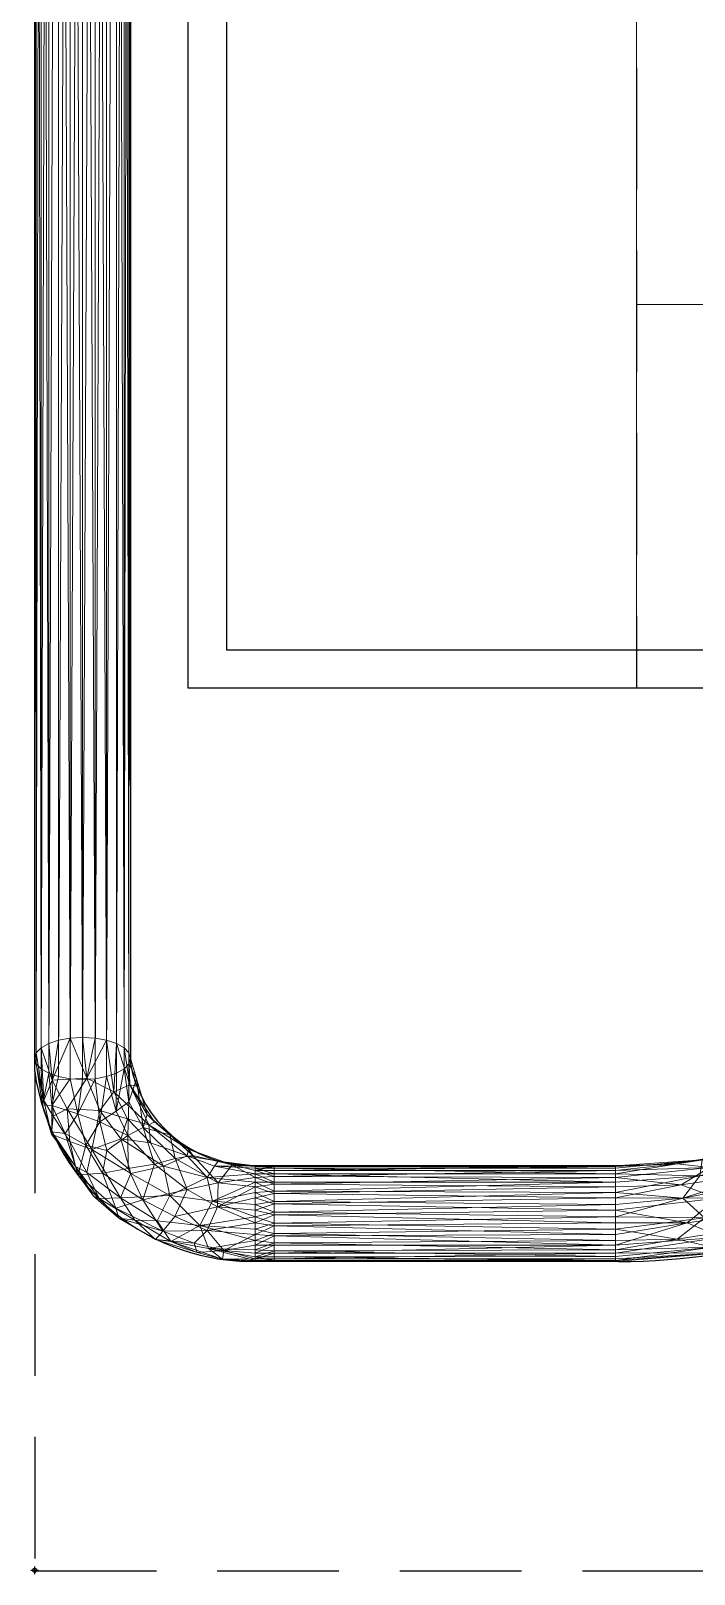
# Model space of a CAD drawing. Header units: millimetres. Extents: x -1 to 991, y -989 to 51.
# Drawn here: x -1 to 172, y -989 to -586.6 of the extents above; entities that cross this region are included whole.
import ezdxf

# ---------------------------------------------------------------- set-up
doc = ezdxf.new("R2010")
doc.units = ezdxf.units.MM
doc.header["$PDMODE"] = 34
doc.linetypes.add('NASCOSTA', pattern=[9.525, 6.35, -3.175])
for name, color, linetype in [('IQ_200_2D', 1, 'Continuous'), ('IQ_200_3D', 1, 'Continuous'), ('IQ_204_2D', 7, 'Continuous'), ('IQ_INS_3D', 3, 'Continuous')]:
    doc.layers.add(name, color=color, linetype=linetype)

msp = doc.modelspace()

# ---------------------------------------------------------------- linework, layer by layer
at = {"layer": 'IQ_200_2D'}
for p, q in [((40, -758), (40, -120)), ((950, -758), (40, -758))]:
    msp.add_line(p, q, dxfattribs=at)
at = {"layer": 'IQ_204_2D'}
for p, q in [((50, -120), (50, -748)), ((0, -857.92), (0, -126.56)), ((25, -127.51), (25, -855.94)), ((50, -748), (940, -748)), ((56.28, -882.5), (152.33, -882.5)), ((152.33, -907.5), (56.05, -907.5))]:
    msp.add_line(p, q, dxfattribs=at)
at = {"layer": 'IQ_204_2D', "linetype": 'NASCOSTA', "ltscale": 5}
for p, q in [((157, -120), (157, -758)), ((0, -857.92), (0, -988.11)), ((0, -988.11), (990, -988.11))]:
    msp.add_line(p, q, dxfattribs=at)
at = {"layer": 'IQ_204_2D'}
for centre, radius, start, end in [((56.95, -850.01), 32.5, 190.5237, 268.8057), ((56.95, -850.01), 57.5, 187.907, 269.1022), ((152.33, -737.42), 145.08, 270, 287.318), ((152.33, -737.42), 170.08, 270, 287.355)]:
    msp.add_arc(centre, radius, start, end, dxfattribs=at)
at = {"layer": 'IQ_INS_3D'}
msp.add_point((0, -988), dxfattribs=at)

# ---------------------------------------------------------------- meshes
at = {"layer": 'IQ_200_3D', "lineweight": 9}
mesh = msp.add_polyface(dxfattribs=at)
corners = [(950, -120, 875), (40, -120, 875), (40, -758, 875), (950, -758, 875)]
mesh.append_faces([[corners[k] for k in face] for face in [(0, 1, 2, 3)]])
mesh = msp.add_polyface(dxfattribs=at)
corners = [(40, -758, 800), (40, -120, 800), (950, -120, 800), (950, -758, 800)]
mesh.append_faces([[corners[k] for k in face] for face in [(0, 1, 2, 3)]])
mesh = msp.add_polyface(dxfattribs=at)
corners = [(40, -120, 875), (40, -120, 800), (40, -758, 800), (40, -758, 875)]
mesh.append_faces([[corners[k] for k in face] for face in [(0, 1, 2, 3)]])
mesh = msp.add_polyface(dxfattribs=at)
corners = [(940, -120, 1527), (50, -120, 1527), (50, -748, 1527), (940, -748, 1527)]
mesh.append_faces([[corners[k] for k in face] for face in [(0, 1, 2, 3)]])
mesh = msp.add_polyface(dxfattribs=at)
corners = [(50, -748, 875), (50, -120, 875), (940, -120, 875), (940, -748, 875)]
mesh.append_faces([[corners[k] for k in face] for face in [(0, 1, 2, 3)]])
mesh = msp.add_polyface(dxfattribs=at)
corners = [(50, -120, 1527), (50, -120, 875), (50, -748, 875), (50, -748, 1527)]
mesh.append_faces([[corners[k] for k in face] for face in [(0, 1, 2, 3)]])
mesh = msp.add_polyface(dxfattribs=at)
corners = [(940, -120, 1567), (50, -120, 1567), (50, -748, 1567), (940, -748, 1567)]
mesh.append_faces([[corners[k] for k in face] for face in [(0, 1, 2, 3)]])
mesh = msp.add_polyface(dxfattribs=at)
corners = [(50, -748, 1527), (50, -120, 1527), (940, -120, 1527), (940, -748, 1527)]
mesh.append_faces([[corners[k] for k in face] for face in [(0, 1, 2, 3)]])
mesh = msp.add_polyface(dxfattribs=at)
corners = [(50, -120, 1567), (50, -120, 1527), (50, -748, 1527), (50, -748, 1567)]
mesh.append_faces([[corners[k] for k in face] for face in [(0, 1, 2, 3)]])
mesh = msp.add_polyface(dxfattribs=at)
corners = [(833, -120, 800), (157, -120, 800), (157, -658, 800), (833, -658, 800)]
mesh.append_faces([[corners[k] for k in face] for face in [(0, 1, 2, 3)]])
mesh = msp.add_polyface(dxfattribs=at)
corners = [(157, -658, 220), (157, -120, 220), (833, -120, 220), (833, -658, 220)]
mesh.append_faces([[corners[k] for k in face] for face in [(0, 1, 2, 3)]])
mesh = msp.add_polyface(dxfattribs=at)
corners = [(157, -120, 800), (157, -120, 220), (157, -658, 220), (157, -658, 800)]
mesh.append_faces([[corners[k] for k in face] for face in [(0, 1, 2, 3)]])
mesh = msp.add_polyface(dxfattribs=at)
corners = [(0, -854.54, 1025.7), (0, -130.95, 1378.11), (0.43, -129.54, 1375.2), (1.67, -128.22, 1372.49), (3.66, -127.08, 1370.16), (6.25, -126.21, 1368.37), (9.26, -125.67, 1367.25), (12.5, -125.48, 1366.87), (15.74, -125.67, 1367.25), (18.75, -126.21, 1368.37), (21.34, -127.08, 1370.16), (23.33, -128.22, 1372.49), (24.57, -129.54, 1375.2), (25, -130.95, 1378.11), (25, -854.54, 1025.7), (24.57, -853.13, 1022.79), (23.33, -851.81, 1020.08), (21.34, -850.67, 1017.76), (18.75, -849.8, 1015.97), (15.74, -849.26, 1014.85), (12.5, -849.07, 1014.47), (9.26, -849.26, 1014.85), (6.25, -849.8, 1015.97), (3.66, -850.67, 1017.76), (1.67, -851.81, 1020.08), (0.43, -853.13, 1022.79)]
mesh.append_faces([[corners[k] for k in face] for face in [(14, 12, 13), (1, 25, 0)]], dxfattribs={"vtx0": -1})
mesh.append_faces([[corners[k] for k in face] for face in [(16, 11, 15), (21, 6, 20)]], dxfattribs={"vtx0": -1, "vtx1": -1})
mesh.append_faces([[corners[k] for k in face] for face in [(12, 14, 15), (8, 18, 19), (15, 11, 12), (16, 10, 11), (19, 7, 8), (5, 21, 22), (2, 24, 25), (21, 5, 6), (20, 6, 7), (23, 3, 4), (25, 1, 2)]], dxfattribs={"vtx0": -1, "vtx2": -1})
mesh.append_faces([[corners[k] for k in face] for face in [(16, 17, 10), (8, 9, 18), (19, 20, 7), (23, 24, 3), (2, 3, 24)]], dxfattribs={"vtx1": -1, "vtx2": -1})
mesh.append_faces([[corners[k] for k in face] for face in [(17, 18, 9, 10), (22, 23, 4, 5)]], dxfattribs={"vtx1": -1, "vtx3": -1})
mesh = msp.add_polyface(dxfattribs=at)
corners = [(0, -130.95, 1378.11), (0, -854.54, 1025.7), (0.43, -855.96, 1028.61), (1.67, -857.28, 1031.32), (3.66, -858.41, 1033.65), (6.25, -859.28, 1035.44), (9.26, -859.83, 1036.56), (12.5, -860.02, 1036.94), (15.74, -859.83, 1036.56), (18.75, -859.28, 1035.44), (21.34, -858.41, 1033.65), (23.33, -857.28, 1031.32), (24.57, -855.96, 1028.61), (25, -854.54, 1025.7), (25, -130.95, 1378.11), (24.57, -132.37, 1381.02), (23.33, -133.69, 1383.73), (21.34, -134.82, 1386.05), (18.75, -135.69, 1387.84), (15.74, -136.24, 1388.96), (12.5, -136.43, 1389.35), (9.26, -136.24, 1388.96), (6.25, -135.69, 1387.84), (3.66, -134.82, 1386.05), (1.67, -133.69, 1383.73), (0.43, -132.37, 1381.02)]
mesh.append_faces([[corners[k] for k in face] for face in [(1, 25, 0), (14, 12, 13)]], dxfattribs={"vtx0": -1})
mesh.append_faces([[corners[k] for k in face] for face in [(3, 24, 2), (10, 17, 9), (8, 19, 7)]], dxfattribs={"vtx0": -1, "vtx1": -1})
mesh.append_faces([[corners[k] for k in face] for face in [(25, 1, 2), (22, 4, 5), (21, 5, 6), (2, 24, 25), (3, 23, 24), (4, 22, 23), (6, 20, 21), (18, 8, 9), (15, 11, 12), (8, 18, 19), (7, 19, 20), (9, 17, 18), (10, 16, 17), (12, 14, 15)]], dxfattribs={"vtx0": -1, "vtx2": -1})
mesh.append_faces([[corners[k] for k in face] for face in [(3, 4, 23), (21, 22, 5), (6, 7, 20), (10, 11, 16), (15, 16, 11)]], dxfattribs={"vtx1": -1, "vtx2": -1})
mesh = msp.add_polyface(dxfattribs=at)
corners = [(833, -658, 800), (157, -658, 800), (157, -758, 800), (833, -758, 800)]
mesh.append_faces([[corners[k] for k in face] for face in [(0, 1, 2, 3)]])
mesh = msp.add_polyface(dxfattribs=at)
corners = [(157, -758, 220), (157, -658, 220), (833, -658, 220), (833, -758, 220)]
mesh.append_faces([[corners[k] for k in face] for face in [(0, 1, 2, 3)]])
mesh = msp.add_polyface(dxfattribs=at)
corners = [(833, -658, 800), (833, -658, 220), (157, -658, 220), (157, -658, 800)]
mesh.append_faces([[corners[k] for k in face] for face in [(0, 1, 2, 3)]])
mesh = msp.add_polyface(dxfattribs=at)
corners = [(157, -658, 800), (157, -658, 220), (157, -758, 220), (157, -758, 800)]
mesh.append_faces([[corners[k] for k in face] for face in [(0, 1, 2, 3)]])
mesh = msp.add_polyface(dxfattribs=at)
corners = [(157, -658, 800), (157, -658, 220), (833, -658, 220), (833, -658, 800)]
mesh.append_faces([[corners[k] for k in face] for face in [(0, 1, 2, 3)]])
mesh = msp.add_polyface(dxfattribs=at)
corners = [(50, -748, 1527), (50, -748, 875), (940, -748, 875), (940, -748, 1527)]
mesh.append_faces([[corners[k] for k in face] for face in [(0, 1, 2, 3)]])
mesh = msp.add_polyface(dxfattribs=at)
corners = [(50, -748, 1567), (50, -748, 1527), (940, -748, 1527), (940, -748, 1567)]
mesh.append_faces([[corners[k] for k in face] for face in [(0, 1, 2, 3)]])
mesh = msp.add_polyface(dxfattribs=at)
corners = [(40, -758, 875), (40, -758, 800), (950, -758, 800), (950, -758, 875)]
mesh.append_faces([[corners[k] for k in face] for face in [(0, 1, 2, 3)]])
mesh = msp.add_polyface(dxfattribs=at)
corners = [(833, -758, 800), (157, -758, 800), (157, -758, 220), (833, -758, 220), (247, -758, 789.09), (247, -758, 229.09), (197, -758, 229.09), (197, -758, 789.09), (743, -758, 789.09), (793, -758, 789.09), (793, -758, 229.09), (743, -758, 229.09)]
mesh.append_faces([[corners[k] for k in face] for face in [(7, 1, 2, 6), (3, 10, 11, 2)]], dxfattribs={"vtx0": -1, "vtx2": -1})
mesh.append_faces([[corners[k] for k in face] for face in [(1, 7, 4, 8)]], dxfattribs={"vtx0": -1, "vtx2": -1, "vtx3": -1})
mesh.append_faces([[corners[k] for k in face] for face in [(5, 6, 2, 11)]], dxfattribs={"vtx1": -1, "vtx2": -1, "vtx3": -1})
mesh.append_faces([[corners[k] for k in face] for face in [(8, 9, 0, 1), (3, 0, 9, 10), (11, 8, 4, 5)]], dxfattribs={"vtx1": -1, "vtx3": -1})
mesh = msp.add_polyface(dxfattribs=at)
corners = [(0, -854.54, 1025.7), (0.43, -853.13, 1022.79), (1.67, -851.81, 1020.08), (3.66, -850.67, 1017.76), (6.25, -849.8, 1015.97), (9.26, -849.26, 1014.85), (12.5, -849.07, 1014.47), (15.74, -849.26, 1014.85), (18.75, -849.8, 1015.97), (21.34, -850.67, 1017.76), (23.33, -851.81, 1020.08), (24.57, -853.13, 1022.79), (25, -854.54, 1025.7), (29.35, -869.15, 1018.59), (41.25, -879.85, 1013.38), (57.5, -883.76, 1011.47), (57.5, -882.73, 1008.38), (57.5, -882.53, 1005.12), (57.5, -883.18, 1001.92), (57.5, -884.64, 999), (57.5, -886.8, 996.56), (57.5, -889.53, 994.76), (57.5, -892.62, 993.73), (57.5, -895.88, 993.53), (57.5, -899.08, 994.18), (57.5, -902, 995.64), (57.5, -904.44, 997.8), (57.5, -906.24, 1000.53), (35.5, -902.3, 1002.44), (16.84, -891.1, 1007.9), (4.38, -874.33, 1016.07), (45.32, -904.06, 1001.59), (2.42, -865.49, 1020.37), (22.48, -875.55, 1001.59), (35.28, -890.27, 995.76), (8.51, -867.65, 1008.35), (39.75, -879.91, 1002.17), (20.64, -863.22, 1008.8), (43.09, -898.11, 995.33), (44.99, -885.63, 996.96), (13.58, -859.73, 1009.28), (24.85, -861.45, 1014.92), (46.41, -891.77, 994.24), (51.53, -882.32, 1012.17), (4.59, -860.22, 1013.24), (47.89, -881.31, 1005.5), (29.81, -871.85, 1007.15), (33.61, -882.65, 998.13), (25.11, -884.56, 998.64), (26.17, -896.7, 1005.17), (14.91, -878.3, 1003.26), (22.4, -890.88, 1001.1), (31.93, -896.85, 998.63), (4.79, -869.57, 1012.17), (10.61, -882.71, 1011.98), (40.15, -878.21, 1007.8), (35.3, -874.5, 1015.98), (31.23, -871.05, 1012.48), (13.64, -884.33, 1005.65), (9.2, -876.2, 1007.65), (17.04, -868.1, 1005.22), (46.87, -882.64, 1000.71), (27.18, -861.85, 1022.15), (24.19, -870.31, 1005.01), (30.23, -876.55, 1001.94)]
mesh.append_faces([[corners[k] for k in face] for face in [(18, 61, 17), (4, 44, 3), (8, 40, 7), (2, 32, 1), (26, 31, 25), (10, 41, 9), (29, 51, 49), (32, 53, 30), (19, 61, 18)]], dxfattribs={"vtx0": -1, "vtx1": -1})
mesh.append_faces([[corners[k] for k in face] for face in [(8, 37, 40), (45, 55, 43), (60, 40, 37), (42, 23, 38), (37, 9, 41), (46, 37, 41), (38, 52, 34), (39, 42, 34), (36, 47, 64), (33, 63, 64), (48, 47, 34), (45, 36, 55), (40, 44, 5), (32, 44, 53), (43, 16, 45), (41, 13, 57), (2, 44, 32), (57, 55, 46), (53, 44, 35), (40, 35, 44), (36, 61, 39), (45, 61, 36), (47, 39, 34), (42, 39, 20), (51, 50, 48), (37, 63, 60), (48, 33, 47), (42, 38, 34), (47, 36, 39), (63, 37, 46), (33, 48, 50), (19, 39, 61), (25, 31, 38), (59, 30, 53), (49, 51, 52), (35, 40, 60), (29, 58, 51), (34, 51, 48), (34, 52, 51), (28, 52, 38), (53, 35, 59), (59, 50, 58), (36, 46, 55), (55, 57, 56), (41, 57, 46), (51, 58, 50), (50, 59, 35), (54, 59, 58), (33, 50, 60), (35, 60, 50), (17, 61, 45), (11, 62, 41), (64, 63, 46), (60, 63, 33), (36, 64, 46), (33, 64, 47)]], dxfattribs={"vtx0": -1, "vtx1": -1, "vtx2": -1})
mesh.append_faces([[corners[k] for k in face] for face in [(44, 2, 3), (37, 8, 9), (45, 16, 17), (42, 20, 21), (42, 21, 22), (38, 23, 24), (38, 24, 25), (42, 22, 23), (40, 5, 6), (52, 28, 49), (58, 29, 54), (55, 56, 14)]], dxfattribs={"vtx0": -1, "vtx2": -1})
mesh.append_faces([[corners[k] for k in face] for face in [(12, 62, 11)]], dxfattribs={"vtx1": -1})
mesh.append_faces([[corners[k] for k in face] for face in [(14, 43, 55), (6, 7, 40), (4, 5, 44), (62, 13, 41), (19, 20, 39), (10, 11, 41), (31, 28, 38), (13, 56, 57), (54, 30, 59)]], dxfattribs={"vtx1": -1, "vtx2": -1})
mesh.append_faces([[corners[k] for k in face] for face in [(32, 0, 1), (43, 15, 16), (26, 27, 31)]], dxfattribs={"vtx2": -1})
mesh = msp.add_polyface(dxfattribs=at)
corners = [(25, -854.54, 1025.7), (24.57, -855.96, 1028.61), (23.33, -857.28, 1031.32), (21.34, -858.41, 1033.65), (18.75, -859.28, 1035.44), (15.74, -859.83, 1036.56), (12.5, -860.02, 1036.94), (9.26, -859.83, 1036.56), (6.25, -859.28, 1035.44), (3.66, -858.41, 1033.65), (1.67, -857.28, 1031.32), (0.43, -855.96, 1028.61), (0, -854.54, 1025.7), (4.38, -874.33, 1016.07), (16.84, -891.1, 1007.9), (35.5, -902.3, 1002.44), (57.5, -906.24, 1000.53), (57.5, -907.27, 1003.62), (57.5, -907.47, 1006.88), (57.5, -906.82, 1010.08), (57.5, -905.36, 1013), (57.5, -903.2, 1015.44), (57.5, -900.47, 1017.24), (57.5, -897.38, 1018.27), (57.5, -894.12, 1018.47), (57.5, -890.92, 1017.82), (57.5, -888, 1016.36), (57.5, -885.56, 1014.2), (57.5, -883.76, 1011.47), (41.25, -879.85, 1013.38), (29.35, -869.15, 1018.59), (2.42, -865.49, 1020.37), (45.32, -904.06, 1001.59), (17.66, -884.5, 1024.5), (33.47, -899.55, 1016.16), (39.75, -888.71, 1020.24), (24.29, -874.63, 1027.06), (7.97, -874.15, 1027.42), (42.35, -905.16, 1010.09), (45.04, -899.45, 1017.72), (16.96, -871.05, 1031.27), (26.6, -859.91, 1023.09), (51.53, -882.32, 1012.17), (47.67, -893.21, 1019.04), (24.56, -865.87, 1027.33), (47.89, -886.96, 1017.08), (4.51, -866.85, 1029.58), (48.99, -906.87, 1007.35), (4.51, -873.69, 1022.69), (11.36, -884.91, 1019.01), (21.21, -893.56, 1017.3), (26.17, -896.7, 1005.17), (28.19, -891.41, 1021.64), (28.31, -872.52, 1023.31), (31.3, -882.09, 1022.89), (35.3, -874.5, 1015.98), (36.67, -880.63, 1018.86), (24.37, -883.27, 1025.25), (21.94, -896.16, 1010.98), (31.56, -901.78, 1009.08), (15.34, -890.5, 1013.73), (10.61, -882.71, 1011.98), (2.07, -866.67, 1025.13), (21.24, -868.26, 1030.31), (41.58, -902.68, 1014.64), (49.38, -904.64, 1013.48), (11.28, -868.97, 1032.34), (13.33, -877.14, 1028.14), (18.84, -878.51, 1027.87), (36.57, -895.75, 1019.54)]
mesh.append_faces([[corners[k] for k in face] for face in [(17, 32, 16)]], dxfattribs={"vtx0": -1})
mesh.append_faces([[corners[k] for k in face] for face in [(3, 63, 2), (22, 65, 21), (23, 39, 22), (20, 65, 19), (29, 45, 42), (27, 45, 26), (15, 59, 51), (13, 62, 31), (4, 63, 3), (7, 66, 6)]], dxfattribs={"vtx0": -1, "vtx1": -1})
mesh.append_faces([[corners[k] for k in face] for face in [(41, 1, 44), (46, 48, 37), (31, 62, 11), (37, 66, 46), (52, 54, 57), (40, 66, 67), (58, 34, 50), (50, 33, 49), (46, 66, 7), (53, 56, 55), (36, 44, 63), (44, 53, 41), (27, 42, 45), (4, 40, 63), (5, 66, 40), (49, 37, 48), (62, 13, 48), (39, 64, 65), (22, 39, 65), (65, 47, 19), (44, 36, 53), (40, 67, 68), (34, 69, 52), (29, 56, 45), (69, 43, 35), (43, 45, 35), (40, 36, 63), (64, 39, 34), (50, 52, 33), (33, 67, 49), (43, 26, 45), (23, 43, 39), (17, 47, 32), (62, 48, 46), (15, 47, 38), (49, 61, 60), (62, 46, 9), (34, 58, 59), (58, 60, 14), (52, 50, 34), (69, 34, 39), (59, 15, 38), (52, 35, 54), (36, 54, 53), (54, 36, 57), (56, 53, 54), (54, 35, 56), (45, 56, 35), (68, 36, 40), (52, 57, 33), (58, 51, 59), (60, 50, 49), (59, 38, 64), (50, 60, 58), (49, 48, 61), (2, 63, 44), (59, 64, 34), (64, 38, 65), (47, 65, 38), (67, 66, 37), (49, 67, 37), (33, 57, 68), (33, 68, 67), (36, 68, 57), (43, 69, 39), (35, 52, 69)]], dxfattribs={"vtx0": -1, "vtx1": -1, "vtx2": -1})
mesh.append_faces([[corners[k] for k in face] for face in [(62, 10, 11), (46, 7, 8), (62, 9, 10), (58, 14, 51), (46, 8, 9), (44, 1, 2), (43, 23, 24), (47, 17, 18), (47, 15, 32), (43, 25, 26), (56, 29, 55), (65, 20, 21)]], dxfattribs={"vtx0": -1, "vtx2": -1})
mesh.append_faces([[corners[k] for k in face] for face in [(5, 6, 66), (4, 5, 40), (18, 19, 47), (24, 25, 43), (30, 41, 53), (55, 30, 53), (13, 61, 48), (61, 14, 60)]], dxfattribs={"vtx1": -1, "vtx2": -1})
mesh.append_faces([[corners[k] for k in face] for face in [(27, 28, 42), (11, 12, 31), (41, 0, 1)]], dxfattribs={"vtx2": -1})
mesh = msp.add_polyface(dxfattribs=at)
corners = [(151.52, -886.8, 996.57), (151.52, -884.64, 999.01), (151.52, -883.18, 1001.93), (151.52, -882.53, 1005.13), (151.52, -882.73, 1008.39), (151.52, -883.77, 1011.48), (151.52, -885.57, 1014.2), (151.52, -888.01, 1016.36), (151.52, -890.93, 1017.82), (151.52, -894.13, 1018.47), (151.52, -897.39, 1018.27), (151.52, -900.48, 1017.23), (151.52, -903.2, 1015.43), (179.16, -901.13, 1013.05), (205.38, -895.02, 1006.02), (205.19, -892.32, 1007.85), (204.64, -889.31, 1008.98), (203.77, -886.19, 1009.34), (202.63, -883.16, 1008.88), (201.31, -880.44, 1007.66), (199.88, -878.22, 1005.75), (198.46, -876.63, 1003.27), (197.14, -875.8, 1000.41), (196, -875.77, 997.35), (195.12, -876.56, 994.31), (194.58, -878.09, 991.48), (194.39, -880.29, 989.07), (173.52, -885.15, 994.67), (178.14, -890.94, 1016.03), (176.07, -882.97, 1011.12), (174.16, -880.98, 1001.93), (170.21, -897.44, 1016.94), (188.1, -894.99, 1013.69), (168.62, -887.51, 1015.62), (185.06, -885.04, 1012.77), (167.65, -881.99, 1007.82), (182.92, -879.72, 1005.44)]
mesh.append_faces([[corners[k] for k in face] for face in [(11, 31, 10), (6, 29, 5), (3, 30, 2), (2, 30, 1), (8, 33, 7), (19, 34, 18), (16, 32, 15), (5, 35, 4), (20, 34, 19)]], dxfattribs={"vtx0": -1, "vtx1": -1})
mesh.append_faces([[corners[k] for k in face] for face in [(31, 28, 9), (8, 28, 33), (33, 29, 6), (3, 35, 30), (34, 33, 28), (30, 27, 1), (18, 34, 28), (5, 29, 35), (32, 31, 13), (20, 29, 34), (29, 33, 34), (32, 17, 28), (25, 27, 30), (36, 35, 29), (30, 36, 23), (30, 35, 36), (21, 36, 29), (32, 28, 31)]], dxfattribs={"vtx0": -1, "vtx1": -1, "vtx2": -1})
mesh.append_faces([[corners[k] for k in face] for face in [(31, 11, 12), (32, 16, 17), (32, 13, 14), (36, 22, 23)]], dxfattribs={"vtx0": -1, "vtx2": -1})
mesh.append_faces([[corners[k] for k in face] for face in [(26, 27, 25)]], dxfattribs={"vtx1": -1})
mesh.append_faces([[corners[k] for k in face] for face in [(8, 9, 28), (6, 7, 33), (17, 18, 28), (3, 4, 35), (23, 24, 30), (20, 21, 29), (9, 10, 31), (12, 13, 31), (14, 15, 32), (24, 25, 30), (21, 22, 36)]], dxfattribs={"vtx1": -1, "vtx2": -1})
mesh.append_faces([[corners[k] for k in face] for face in [(27, 0, 1)]], dxfattribs={"vtx2": -1})
mesh = msp.add_polyface(dxfattribs=at)
corners = [(151.52, -903.2, 1015.43), (151.52, -905.36, 1012.99), (151.52, -906.82, 1010.07), (151.52, -907.47, 1006.87), (151.52, -907.27, 1003.61), (151.52, -906.23, 1000.52), (151.52, -904.43, 997.8), (151.52, -901.99, 995.64), (151.52, -899.07, 994.18), (151.52, -895.87, 993.53), (151.52, -892.61, 993.73), (151.52, -889.52, 994.77), (151.52, -886.8, 996.57), (173.52, -885.15, 994.67), (194.39, -880.29, 989.07), (194.58, -882.98, 987.24), (195.12, -885.99, 986.11), (196, -889.11, 985.76), (197.14, -892.14, 986.21), (198.46, -894.86, 987.43), (199.88, -897.08, 989.35), (201.31, -898.67, 991.82), (202.63, -899.5, 994.68), (203.77, -899.53, 997.74), (204.64, -898.75, 1000.78), (205.19, -897.21, 1003.61), (205.38, -895.02, 1006.02), (179.16, -901.13, 1013.05), (176.8, -903.75, 997.27), (174.7, -896.14, 991.84), (179.03, -905.25, 1005.47), (169.08, -890.98, 992.68), (183.32, -899.15, 992.23), (167.63, -901.68, 995.07)]
mesh.append_faces([[corners[k] for k in face] for face in [(6, 28, 5), (22, 28, 21), (4, 30, 3), (24, 30, 23), (11, 31, 10), (9, 29, 8), (20, 32, 19), (23, 30, 22), (21, 28, 20)]], dxfattribs={"vtx0": -1, "vtx1": -1})
mesh.append_faces([[corners[k] for k in face] for face in [(33, 32, 28), (31, 13, 15), (8, 29, 33), (31, 11, 13), (29, 9, 31), (27, 1, 30), (33, 29, 32), (4, 28, 30), (32, 29, 18), (28, 32, 20), (6, 33, 28), (30, 28, 22), (30, 25, 27), (31, 16, 29)]], dxfattribs={"vtx0": -1, "vtx1": -1, "vtx2": -1})
mesh.append_faces([[corners[k] for k in face] for face in [(31, 9, 10), (33, 7, 8), (30, 2, 3), (29, 16, 17), (30, 24, 25)]], dxfattribs={"vtx0": -1, "vtx2": -1})
mesh.append_faces([[corners[k] for k in face] for face in [(18, 19, 32), (1, 2, 30), (4, 5, 28), (17, 18, 29), (15, 16, 31), (6, 7, 33)]], dxfattribs={"vtx1": -1, "vtx2": -1})
mesh.append_faces([[corners[k] for k in face] for face in [(27, 0, 1), (11, 12, 13), (13, 14, 15), (25, 26, 27)]], dxfattribs={"vtx2": -1})
mesh = msp.add_polyface(dxfattribs=at)
corners = [(57.5, -906.24, 1000.53), (57.5, -904.44, 997.8), (57.5, -902, 995.64), (57.5, -899.08, 994.18), (57.5, -895.88, 993.53), (57.5, -892.62, 993.73), (57.5, -889.53, 994.76), (57.5, -886.8, 996.56), (57.5, -884.64, 999), (57.5, -883.18, 1001.92), (57.5, -882.53, 1005.12), (57.5, -882.73, 1008.38), (57.5, -883.76, 1011.47), (62.5, -883.76, 1011.47), (62.5, -882.73, 1008.38), (62.5, -882.53, 1005.12), (62.5, -883.18, 1001.93), (62.5, -884.64, 999.01), (62.5, -886.8, 996.57), (62.5, -889.16, 994.95), (62.5, -891.82, 993.91), (62.5, -894.65, 993.5), (62.5, -897.5, 993.75), (62.5, -900.21, 994.64), (62.5, -902.66, 996.12), (62.5, -904.7, 998.12), (62.5, -906.24, 1000.53)]
mesh.append_faces([[corners[k] for k in face] for face in [(14, 12, 13)]], dxfattribs={"vtx0": -1})
mesh.append_faces([[corners[k] for k in face] for face in [(15, 11, 14), (7, 19, 6), (9, 17, 8), (19, 7, 18), (21, 5, 20), (22, 4, 21), (3, 23, 2), (20, 6, 19)]], dxfattribs={"vtx0": -1, "vtx1": -1})
mesh.append_faces([[corners[k] for k in face] for face in [(9, 16, 17), (8, 17, 18), (15, 10, 11), (2, 23, 24), (21, 4, 5)]], dxfattribs={"vtx0": -1, "vtx2": -1})
mesh.append_faces([[corners[k] for k in face] for face in [(26, 0, 25)]], dxfattribs={"vtx1": -1})
mesh.append_faces([[corners[k] for k in face] for face in [(15, 16, 10), (11, 12, 14), (7, 8, 18), (9, 10, 16), (24, 25, 1), (22, 23, 3), (5, 6, 20), (1, 2, 24), (3, 4, 22), (0, 1, 25)]], dxfattribs={"vtx1": -1, "vtx2": -1})
mesh = msp.add_polyface(dxfattribs=at)
corners = [(57.5, -883.76, 1011.47), (57.5, -885.56, 1014.2), (57.5, -888, 1016.36), (57.5, -890.92, 1017.82), (57.5, -894.12, 1018.47), (57.5, -897.38, 1018.27), (57.5, -900.47, 1017.24), (57.5, -903.2, 1015.44), (57.5, -905.36, 1013), (57.5, -906.82, 1010.08), (57.5, -907.47, 1006.88), (57.5, -907.27, 1003.62), (57.5, -906.24, 1000.53), (62.5, -906.24, 1000.53), (62.5, -907.27, 1003.62), (62.5, -907.47, 1006.88), (62.5, -906.82, 1010.07), (62.5, -905.36, 1012.99), (62.5, -903.2, 1015.43), (62.5, -900.84, 1017.05), (62.5, -898.18, 1018.09), (62.5, -895.35, 1018.5), (62.5, -892.5, 1018.25), (62.5, -889.79, 1017.36), (62.5, -887.34, 1015.88), (62.5, -885.3, 1013.88), (62.5, -883.76, 1011.47)]
mesh.append_faces([[corners[k] for k in face] for face in [(14, 12, 13)]], dxfattribs={"vtx0": -1})
mesh.append_faces([[corners[k] for k in face] for face in [(15, 11, 14), (7, 19, 6), (9, 17, 8), (19, 7, 18), (21, 5, 20), (22, 4, 21), (23, 3, 22), (3, 23, 2), (20, 6, 19)]], dxfattribs={"vtx0": -1, "vtx1": -1})
mesh.append_faces([[corners[k] for k in face] for face in [(9, 16, 17), (8, 17, 18), (15, 10, 11), (2, 23, 24), (1, 24, 25), (21, 4, 5)]], dxfattribs={"vtx0": -1, "vtx2": -1})
mesh.append_faces([[corners[k] for k in face] for face in [(15, 16, 10), (11, 12, 14), (7, 8, 18), (9, 10, 16), (5, 6, 20), (1, 2, 24), (3, 4, 22), (0, 1, 25)]], dxfattribs={"vtx1": -1, "vtx2": -1})
mesh.append_faces([[corners[k] for k in face] for face in [(25, 26, 0)]], dxfattribs={"vtx2": -1})
mesh = msp.add_polyface(dxfattribs=at)
corners = [(151.52, -886.8, 996.57), (62.5, -886.8, 996.57), (62.5, -884.64, 999.01), (62.5, -883.18, 1001.93), (62.5, -882.53, 1005.12), (62.5, -882.73, 1008.38), (62.5, -883.76, 1011.47), (62.5, -885.3, 1013.88), (62.5, -887.34, 1015.88), (62.5, -889.79, 1017.36), (62.5, -892.5, 1018.25), (62.5, -895.35, 1018.5), (62.5, -898.18, 1018.09), (62.5, -900.84, 1017.05), (62.5, -903.2, 1015.43), (151.52, -903.2, 1015.43), (151.52, -900.48, 1017.23), (151.52, -897.39, 1018.27), (151.52, -894.13, 1018.47), (151.52, -890.93, 1017.82), (151.52, -888.01, 1016.36), (151.52, -885.57, 1014.2), (151.52, -883.77, 1011.48), (151.52, -882.73, 1008.39), (151.52, -882.53, 1005.13), (151.52, -883.18, 1001.93), (151.52, -884.64, 999.01)]
mesh.append_faces([[corners[k] for k in face] for face in [(16, 13, 15), (17, 12, 16), (11, 18, 10), (26, 3, 25), (6, 23, 5), (4, 25, 3), (3, 26, 2), (5, 24, 4)]], dxfattribs={"vtx0": -1, "vtx1": -1})
mesh.append_faces([[corners[k] for k in face] for face in [(10, 18, 19), (11, 17, 18), (9, 19, 20), (16, 12, 13), (22, 6, 7), (21, 7, 8)]], dxfattribs={"vtx0": -1, "vtx2": -1})
mesh.append_faces([[corners[k] for k in face] for face in [(9, 10, 19), (11, 12, 17), (8, 9, 20), (20, 21, 8), (22, 23, 6), (21, 22, 7), (26, 0, 2), (24, 25, 4), (23, 24, 5)]], dxfattribs={"vtx1": -1, "vtx2": -1})
mesh.append_faces([[corners[k] for k in face] for face in [(13, 14, 15), (0, 1, 2)]], dxfattribs={"vtx2": -1})
mesh = msp.add_polyface(dxfattribs=at)
corners = [(62.5, -886.8, 996.57), (151.52, -886.8, 996.57), (151.52, -889.52, 994.77), (151.52, -892.61, 993.73), (151.52, -895.87, 993.53), (151.52, -899.07, 994.18), (151.52, -901.99, 995.64), (151.52, -904.43, 997.8), (151.52, -906.23, 1000.52), (151.52, -907.27, 1003.61), (151.52, -907.47, 1006.87), (151.52, -906.82, 1010.07), (151.52, -905.36, 1012.99), (151.52, -903.2, 1015.43), (62.5, -903.2, 1015.43), (62.5, -905.36, 1012.99), (62.5, -906.82, 1010.07), (62.5, -907.47, 1006.88), (62.5, -907.27, 1003.62), (62.5, -906.24, 1000.53), (62.5, -904.7, 998.12), (62.5, -902.66, 996.12), (62.5, -900.21, 994.64), (62.5, -897.5, 993.75), (62.5, -894.65, 993.5), (62.5, -891.82, 993.91), (62.5, -889.16, 994.95)]
mesh.append_faces([[corners[k] for k in face] for face in [(3, 25, 2), (24, 4, 23), (19, 9, 18)]], dxfattribs={"vtx0": -1, "vtx1": -1})
mesh.append_faces([[corners[k] for k in face] for face in [(26, 1, 2), (24, 3, 4), (23, 4, 5), (2, 25, 26), (10, 17, 18), (11, 16, 17), (7, 20, 21)]], dxfattribs={"vtx0": -1, "vtx2": -1})
mesh.append_faces([[corners[k] for k in face] for face in [(5, 6, 22), (22, 23, 5), (24, 25, 3), (21, 22, 6), (6, 7, 21), (8, 9, 19), (7, 8, 20), (11, 12, 16), (10, 11, 17), (12, 13, 15), (9, 10, 18), (19, 20, 8), (15, 16, 12)]], dxfattribs={"vtx1": -1, "vtx2": -1})
mesh.append_faces([[corners[k] for k in face] for face in [(26, 0, 1), (13, 14, 15)]], dxfattribs={"vtx2": -1})

doc.saveas('drawing.dxf')
